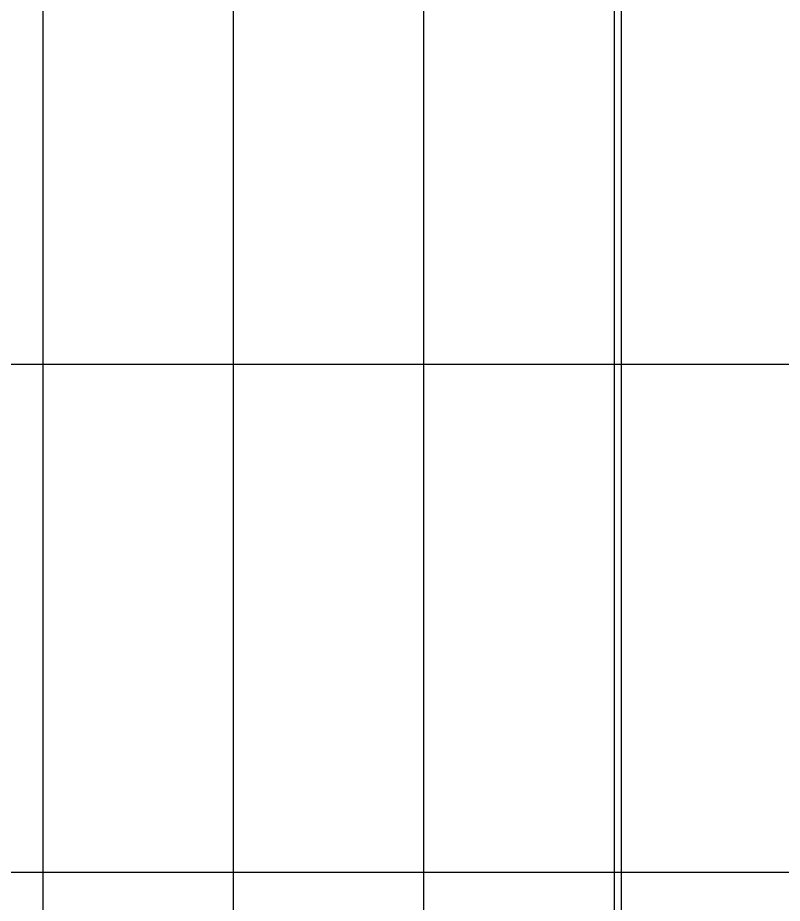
# Model space of a CAD drawing. Extents: x 0 to 2838408, y -923048 to 203859.
# Drawn here: x 2704213 to 2736331, y -660510 to -623303 of the extents above; entities that cross this region are included whole.
import ezdxf

# ---------------------------------------------------------------- set-up
doc = ezdxf.new("R2010")
doc.units = 0
doc.header["$LTSCALE"] = 1000
doc.layers.add('DOTE', color=8, linetype='Continuous')
doc.layers.add('XREF', color=8, linetype='Continuous')

# ---------------------------------------------------------------- blocks, each defined once
blk = doc.blocks.new('4F1')
at = {"layer": 'Defpoints', "color": 250}
for points in [[(2326685.8, -586096.2), (2468623.3, -586096.2), (2468623.3, -659212.9), (2326685.8, -659212.9)], [(2326685.8, -710986.4), (2468623.3, -710986.4), (2468623.3, -637869.7), (2326685.8, -637869.7)]]:
    blk.add_lwpolyline(points, close=True, dxfattribs=at)
at = {"layer": 'DOTE'}
for p, q in [((2369216.7, -606941.3), (2369216.7, -690141.3)), ((2377216.7, -606941.3), (2377216.7, -690141.3)), ((2385216.7, -606941.3), (2385216.7, -690141.3)), ((2393216.7, -606941.3), (2393216.7, -690141.3)), ((2393516.7, -606941.3), (2393516.7, -690141.3))]:
    blk.add_line(p, q, dxfattribs=at)

msp = doc.modelspace()

# ---------------------------------------------------------------- block references
at = {"layer": 'XREF'}
msp.add_blockref('4F1', (336045.8, 0), dxfattribs=at)

doc.saveas('drawing.dxf')
